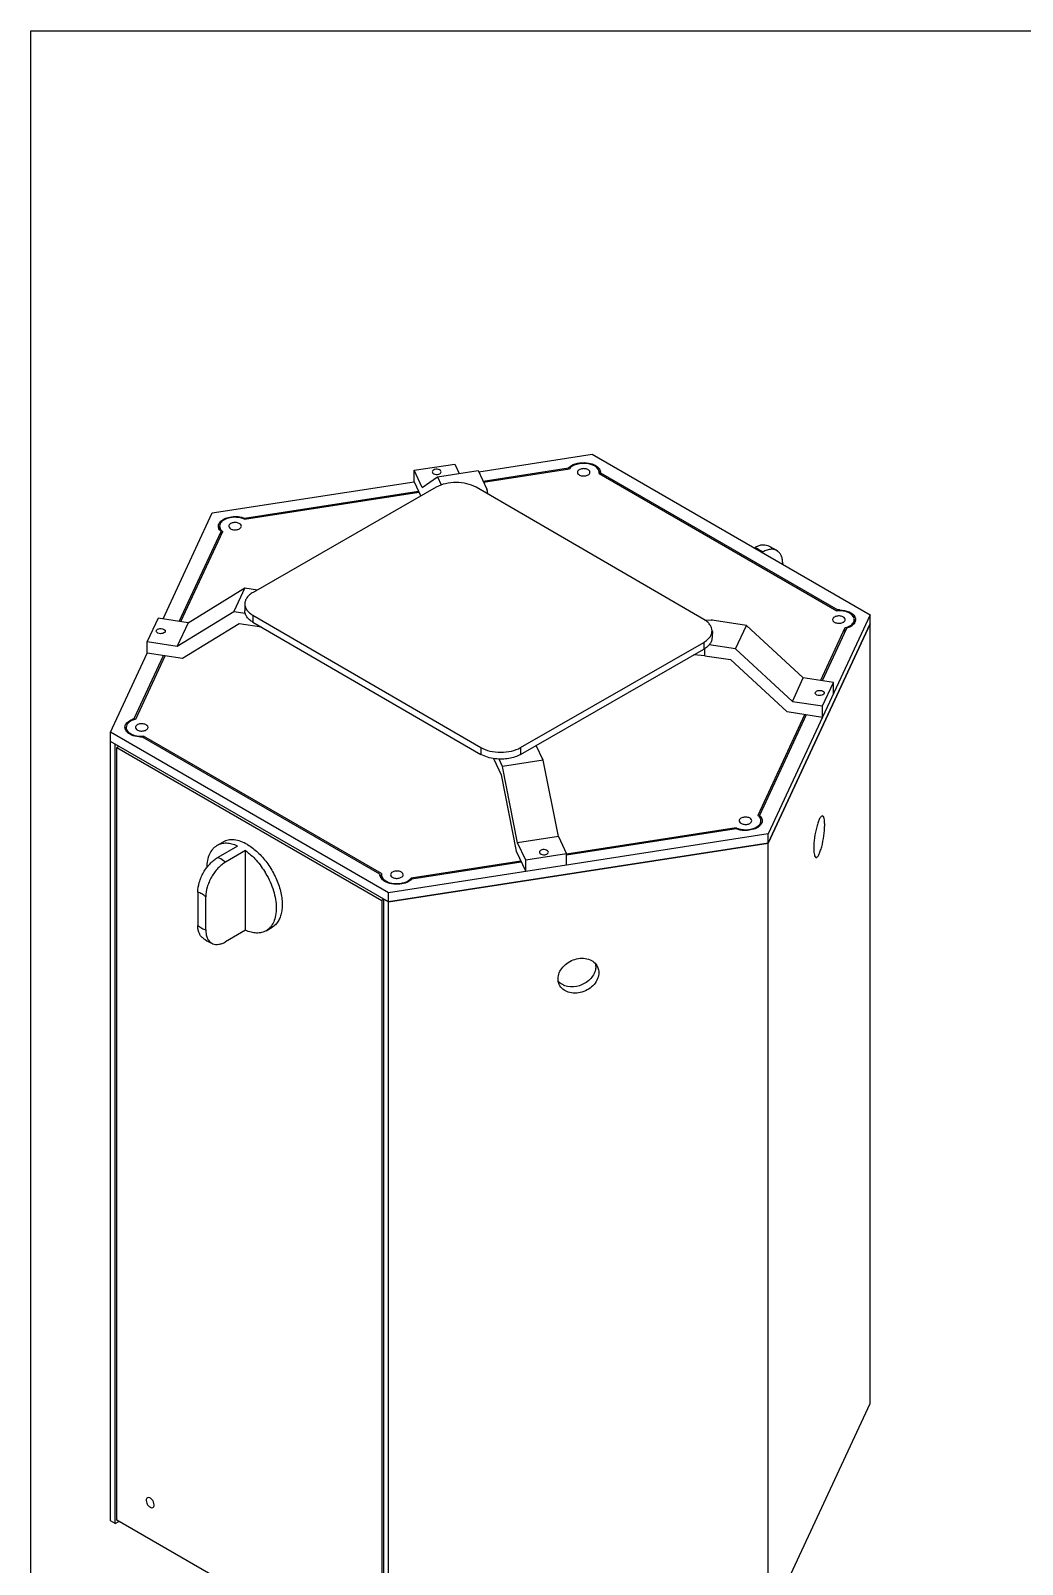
# Model space of a CAD drawing. Header units: millimetres. Extents: x 0 to 1478, y 0 to 841.
# Drawn here: x 0 to 353, y 295 to 841 of the extents above; entities that cross this region are included whole.
import ezdxf

# ---------------------------------------------------------------- set-up
doc = ezdxf.new("R2010")
doc.units = ezdxf.units.MM
doc.header["$LTSCALE"] = 65.395
doc.layers.get('0').update_dxf_attribs({"linetype": 'CONTINUOUS'})
doc.layers.add('AXIS', color=7, linetype='CONTINUOUS')
doc.layers.add('SURFACES', color=7, linetype='CONTINUOUS')

msp = doc.modelspace()

# ---------------------------------------------------------------- linework, layer by layer
at = {"color": 7, "linetype": 'Continuous'}
for p, q in [((0, 0), (0, 841)), ((0, 841), (1189, 841)), ((139.38, 678.27), (136.52, 684.44)), ((151.01, 686.68), (152.57, 683.32)), ((159.29, 684.36), (162.38, 677.71)), ((161.05, 680.57), (191.47, 685.27)), ((191.47, 684.97), (191.47, 685.27)), ((202.83, 683.71), (202.82, 683.54)), ((202.82, 683.05), (202.82, 683.54)), ((202.82, 683.54), (287.39, 634.72)), ((144.4, 678.43), (79.18, 640.97)), ((136.52, 680.36), (138.89, 675.26)), ((144.8, 682.12), (146.14, 679.22)), ((239.65, 631.34), (158.54, 678.41)), ((76.11, 667.43), (138.07, 677.01)), ((162.8, 675.94), (162.59, 677.05)), ((76.11, 667.06), (76.11, 667.43)), ((52.92, 630.64), (67.78, 662.65)), ((67.78, 661.31), (67.78, 662.65)), ((257.56, 656.84), (257.83, 656.99)), ((260.39, 655.2), (260.66, 655.36)), ((267.73, 651.15), (267.73, 650.96)), ((76.23, 636.87), (76.23, 634.42)), ((287.39, 634.43), (287.39, 634.72)), ((79.14, 632.8), (160.25, 585.73)), ((79.14, 630.35), (160.25, 583.28)), ((239.82, 631.23), (242.21, 631.08)), ((262.61, 551.66), (298.85, 629.74)), ((290.39, 628.16), (281.73, 609.51)), ((298.85, 352.13), (298.85, 629.74)), ((174.39, 585.71), (239.61, 623.18)), ((242.56, 627.27), (242.56, 624.82)), ((36.84, 596), (47.27, 618.46)), ((174.39, 583.26), (239.61, 620.73)), ((240.01, 618.43), (236.05, 618.68)), ((36.84, 595.66), (36.84, 596)), ((276.08, 597.33), (259.46, 561.51)), ((31.43, 586.14), (30.73, 585.73)), ((30.73, 310.57), (30.73, 585.73)), ((30.73, 585.73), (125.04, 531.28)), ((124.35, 540.65), (39.84, 589.45)), ((182.43, 581.24), (180, 586.48)), ((164.86, 581.57), (167.45, 575.99)), ((167.95, 579), (166.74, 581.59)), ((182.43, 581.24), (167.95, 579)), ((173.36, 551.82), (167.95, 579)), ((187.85, 554.06), (182.43, 581.24)), ((167.45, 575.99), (172.86, 548.81)), ((259.46, 560.96), (259.46, 561.51)), ((127.38, 530.74), (262.61, 551.66)), ((187.85, 554.06), (173.36, 551.82)), ((176.22, 545.65), (173.36, 551.82)), ((187.85, 554.06), (190.71, 547.89)), ((251.13, 556.74), (190.79, 547.4)), ((262.61, 274.05), (262.61, 551.66)), ((73.64, 550.65), (66.57, 546.57)), ((76.47, 549.02), (69.4, 544.94)), ((76.47, 520.63), (76.47, 549.02)), ((172.86, 548.81), (176.22, 541.56)), ((190.71, 547.89), (176.22, 545.65)), ((190.71, 543.81), (190.71, 547.89)), ((174.67, 544.91), (135.68, 538.88)), ((176.22, 541.56), (176.22, 545.65)), ((190.71, 543.81), (176.22, 541.56)), ((124.34, 540.47), (124.35, 540.65)), ((124.35, 540.47), (124.35, 540.65)), ((59.5, 534.19), (59.5, 522.39)), ((62.33, 520.76), (62.33, 532.56)), ((125.75, 531.68), (125.04, 531.28)), ((125.04, 531.28), (125.04, 256.12)), ((125.75, 254.07), (125.75, 531.68)), ((125.75, 531.68), (127.38, 530.74)), ((127.38, 253.13), (127.38, 530.74)), ((76.47, 520.63), (69.4, 516.55)), ((262.61, 274.05), (298.85, 352.13)), ((125.04, 256.12), (30.73, 310.57))]:
    msp.add_line(p, q, dxfattribs=at)
at = {"color": 9, "linetype": 'Continuous'}
for p, q in [((79.14, 632.8), (79.14, 630.35)), ((239.61, 623.18), (239.61, 620.73)), ((160.25, 585.73), (160.25, 583.28)), ((174.39, 585.71), (174.39, 583.26)), ((164.86, 581.57), (164.86, 581.77))]:
    msp.add_line(p, q, dxfattribs=at)
at = {"color": 7, "linetype": 'Continuous'}
for centre, radius, start, end in [((200.81, 683.71), 2.01, 1.3261, 5.3868), ((200.83, 683.71), 2, 359.9349, 1.321), ((287.68, 624.37), 10.35, 88.196, 91.602), ((291.65, 631.26), 2.03, 350.5851, 359.9268), ((291.68, 631.26), 2.01, 359.9553, 1.8893), ((39.05, 588.41), 7.91, 106.2371, 110.2979), ((35.58, 592.91), 2.03, 170.5851, 179.9268), ((35.55, 592.91), 2.01, 179.9553, 181.8514), ((167.51, 582.8), 2.93, 200.4645, 204.9179), ((57.56, 525.54), 30.3, 30.5771, 30.7819), ((126.34, 540.46), 2, 179.9258, 181.427), ((126.36, 540.46), 2.01, 181.4303, 184.8881), ((128.57, 542.33), 4.98, 232.8702, 238.3501)]:
    msp.add_arc(centre, radius, start, end, dxfattribs=at)
for points, knots in [([(143.41, 684.54), (143.34, 684.5), (143.12, 684.35), (142.94, 684.08), (142.94, 683.89)], [0, 0, 0, 0, 0.29449, 1, 1, 1, 1]), ([(142.94, 683.89), (142.94, 683.7), (143.23, 683.26), (143.96, 682.98), (144.83, 682.93), (145.42, 683.09), (145.67, 683.24)], [0, 0, 0, 0, 0.183509, 0.435119, 0.728337, 1, 1, 1, 1]), ([(146.14, 683.89), (146.14, 684.08), (145.85, 684.52), (145.12, 684.79), (144.25, 684.85), (143.66, 684.69), (143.41, 684.54)], [0, 0, 0, 0, 0.183509, 0.435119, 0.728337, 1, 1, 1, 1]), ([(145.67, 683.24), (145.74, 683.28), (145.97, 683.43), (146.14, 683.69), (146.14, 683.89)], [0, 0, 0, 0, 0.29449, 1, 1, 1, 1]), ([(191.78, 685.58), (191.83, 685.63), (192.06, 685.83), (192.32, 686), (192.52, 686.12)], [0, 0, 0, 0, 0.239769, 1, 1, 1, 1]), ([(192.52, 686.12), (193.38, 686.63), (195.44, 687.25), (197.57, 687.21), (198.65, 687.01)], [0, 0, 0, 0, 0.477302, 1, 1, 1, 1]), ([(195.28, 684.65), (195.09, 684.54), (194.77, 684.3), (194.62, 683.91), (194.62, 683.73)], [0, 0, 0, 0, 0.550751, 1, 1, 1, 1]), ([(194.62, 683.73), (194.62, 683.46), (194.9, 683.03), (195.45, 682.7), (196.23, 682.44), (197.28, 682.39), (198.11, 682.61), (198.46, 682.81)], [0, 0, 0, 0, 0.183291, 0.301475, 0.436206, 0.728901, 1, 1, 1, 1]), ([(199.12, 683.73), (199.12, 684), (198.84, 684.44), (198.28, 684.76), (197.51, 685.02), (196.46, 685.08), (195.63, 684.85), (195.28, 684.65)], [0, 0, 0, 0, 0.183291, 0.301475, 0.436206, 0.728901, 1, 1, 1, 1]), ([(198.46, 682.81), (198.65, 682.92), (198.97, 683.16), (199.12, 683.56), (199.12, 683.73)], [0, 0, 0, 0, 0.550751, 1, 1, 1, 1]), ([(198.65, 687.01), (199.45, 686.86), (200.88, 686.42), (202.1, 685.47), (202.45, 684.91)], [0, 0, 0, 0, 0.554293, 1, 1, 1, 1]), ([(202.45, 684.91), (202.51, 684.83), (202.68, 684.52), (202.79, 684.16), (202.82, 683.9)], [0, 0, 0, 0, 0.262065, 1, 1, 1, 1]), ([(158.54, 678.41), (157.54, 678.99), (155.21, 679.84), (151.47, 680.25), (147.74, 679.85), (145.4, 679.01), (144.4, 678.43)], [0, 0, 0, 0, 0.236985, 0.499679, 0.762548, 1, 1, 1, 1]), ([(67.16, 665.67), (67.45, 666.16), (68.45, 667.03), (70.38, 667.79), (72.66, 668.08), (74.25, 667.93), (75.03, 667.75)], [0, 0, 0, 0, 0.200037, 0.446063, 0.721999, 1, 1, 1, 1]), ([(75.03, 667.75), (75.12, 667.73), (75.49, 667.64), (75.84, 667.53), (76.11, 667.43)], [0, 0, 0, 0, 0.256315, 1, 1, 1, 1]), ([(67.04, 663.6), (67, 663.68), (66.88, 663.97), (66.82, 664.29), (66.82, 664.53)], [0, 0, 0, 0, 0.25835, 1, 1, 1, 1]), ([(67.78, 662.65), (67.7, 662.72), (67.41, 663), (67.17, 663.34), (67.04, 663.6)], [0, 0, 0, 0, 0.266128, 1, 1, 1, 1]), ([(71.18, 665.45), (70.99, 665.34), (70.67, 665.1), (70.52, 664.71), (70.52, 664.53)], [0, 0, 0, 0, 0.550751, 1, 1, 1, 1]), ([(70.52, 664.53), (70.52, 664.26), (70.8, 663.83), (71.35, 663.5), (72.13, 663.24), (73.18, 663.19), (74.01, 663.41), (74.36, 663.61)], [0, 0, 0, 0, 0.183291, 0.301475, 0.436206, 0.728901, 1, 1, 1, 1]), ([(75.02, 664.53), (75.02, 664.8), (74.74, 665.24), (74.18, 665.56), (73.41, 665.83), (72.36, 665.88), (71.53, 665.65), (71.18, 665.45)], [0, 0, 0, 0, 0.183291, 0.301475, 0.436206, 0.728901, 1, 1, 1, 1]), ([(74.36, 663.61), (74.55, 663.72), (74.86, 663.97), (75.02, 664.36), (75.02, 664.53)], [0, 0, 0, 0, 0.550751, 1, 1, 1, 1]), ([(257.83, 656.99), (258.23, 657.22), (259.03, 657.61), (260.25, 657.94), (261.4, 657.98), (262.12, 657.81), (262.44, 657.67)], [0, 0, 0, 0, 0.287206, 0.546835, 0.78191, 1, 1, 1, 1]), ([(265.96, 655.64), (265.8, 655.76), (265.44, 655.98), (264.65, 656.28), (263.52, 656.38), (262.07, 656.07), (261.13, 655.63), (260.66, 655.36)], [0, 0, 0, 0, 0.109148, 0.219205, 0.450333, 0.708485, 1, 1, 1, 1]), ([(262.44, 657.67), (262.75, 657.54), (263.98, 656.97), (265.14, 656.25), (265.96, 655.64)], [0, 0, 0, 0, 0.249062, 1, 1, 1, 1]), ([(267.73, 651.15), (267.73, 651.63), (267.67, 652.54), (267.34, 653.81), (266.79, 654.87), (266.25, 655.42), (265.96, 655.64)], [0, 0, 0, 0, 0.287276, 0.547231, 0.782286, 1, 1, 1, 1]), ([(79.18, 640.97), (78.74, 640.71), (77.94, 640.16), (76.98, 639.16), (76.37, 638.05), (76.23, 637.25), (76.23, 636.87)], [0, 0, 0, 0, 0.289946, 0.549249, 0.782369, 1, 1, 1, 1]), ([(76.23, 636.87), (76.23, 636.49), (76.37, 635.7), (76.97, 634.6), (77.91, 633.6), (78.71, 633.05), (79.14, 632.8)], [0, 0, 0, 0, 0.217912, 0.45115, 0.710347, 1, 1, 1, 1]), ([(79.14, 630.35), (78.71, 630.6), (77.91, 631.15), (76.97, 632.15), (76.37, 633.25), (76.23, 634.04), (76.23, 634.42)], [0, 0, 0, 0, 0.289653, 0.54885, 0.782088, 1, 1, 1, 1]), ([(288.01, 634.71), (289.15, 634.68), (291.16, 634.32), (292.97, 633.08), (293.4, 632.31)], [0, 0, 0, 0, 0.563324, 1, 1, 1, 1]), ([(242.56, 627.27), (242.56, 627.65), (242.42, 628.44), (241.82, 629.54), (240.88, 630.54), (240.09, 631.09), (239.65, 631.34)], [0, 0, 0, 0, 0.217912, 0.45115, 0.710347, 1, 1, 1, 1]), ([(286.13, 632.2), (285.94, 632.09), (285.62, 631.85), (285.47, 631.46), (285.47, 631.28)], [0, 0, 0, 0, 0.550751, 1, 1, 1, 1]), ([(285.47, 631.28), (285.47, 631.01), (285.75, 630.58), (286.3, 630.25), (287.08, 629.99), (288.13, 629.94), (288.96, 630.16), (289.31, 630.36)], [0, 0, 0, 0, 0.183291, 0.301475, 0.436206, 0.728901, 1, 1, 1, 1]), ([(289.97, 631.28), (289.97, 631.55), (289.69, 631.99), (289.13, 632.31), (288.36, 632.57), (287.31, 632.62), (286.47, 632.4), (286.13, 632.2)], [0, 0, 0, 0, 0.183291, 0.301475, 0.436206, 0.728901, 1, 1, 1, 1]), ([(289.31, 630.36), (289.49, 630.47), (289.81, 630.71), (289.97, 631.11), (289.97, 631.28)], [0, 0, 0, 0, 0.550751, 1, 1, 1, 1]), ([(292.39, 629.11), (292.25, 629.01), (291.63, 628.6), (290.93, 628.32), (290.39, 628.16)], [0, 0, 0, 0, 0.231925, 1, 1, 1, 1]), ([(293.42, 630.24), (293.37, 630.14), (293.09, 629.7), (292.71, 629.34), (292.39, 629.11)], [0, 0, 0, 0, 0.231593, 1, 1, 1, 1]), ([(293.4, 632.31), (293.44, 632.23), (293.59, 631.92), (293.67, 631.58), (293.68, 631.32)], [0, 0, 0, 0, 0.260148, 1, 1, 1, 1]), ([(239.61, 623.18), (240.05, 623.43), (240.86, 623.98), (241.81, 624.98), (242.42, 626.09), (242.56, 626.89), (242.56, 627.27)], [0, 0, 0, 0, 0.289946, 0.549249, 0.782369, 1, 1, 1, 1]), ([(242.56, 624.82), (242.56, 624.44), (242.42, 623.64), (241.81, 622.53), (240.86, 621.53), (240.05, 620.98), (239.61, 620.73)], [0, 0, 0, 0, 0.217631, 0.450751, 0.710054, 1, 1, 1, 1]), ([(242.9, 626.78), (242.9, 626.83), (242.86, 627.05), (242.7, 627.23), (242.56, 627.33)], [0, 0, 0, 0, 0.226342, 1, 1, 1, 1]), ([(33.81, 593.92), (33.92, 594.12), (34.55, 594.99), (35.53, 595.54), (36.31, 595.82)], [0, 0, 0, 0, 0.21648, 1, 1, 1, 1]), ([(33.83, 591.86), (33.79, 591.93), (33.64, 592.24), (33.56, 592.59), (33.55, 592.84)], [0, 0, 0, 0, 0.260156, 1, 1, 1, 1]), ([(34.85, 590.75), (34.74, 590.83), (34.35, 591.14), (34.01, 591.53), (33.83, 591.86)], [0, 0, 0, 0, 0.270562, 1, 1, 1, 1]), ([(39.84, 589.45), (38.91, 589.42), (37.16, 589.6), (35.51, 590.27), (34.85, 590.75)], [0, 0, 0, 0, 0.533307, 1, 1, 1, 1]), ([(37.92, 593.8), (37.74, 593.69), (37.42, 593.45), (37.27, 593.06), (37.27, 592.88)], [0, 0, 0, 0, 0.550751, 1, 1, 1, 1]), ([(37.27, 592.88), (37.27, 592.61), (37.55, 592.18), (38.1, 591.85), (38.87, 591.59), (39.93, 591.54), (40.76, 591.76), (41.11, 591.97)], [0, 0, 0, 0, 0.183291, 0.301475, 0.436206, 0.728901, 1, 1, 1, 1]), ([(41.77, 592.88), (41.76, 593.16), (41.48, 593.59), (40.93, 593.91), (40.16, 594.18), (39.1, 594.23), (38.27, 594), (37.92, 593.8)], [0, 0, 0, 0, 0.183291, 0.301475, 0.436206, 0.728901, 1, 1, 1, 1]), ([(41.11, 591.97), (41.29, 592.07), (41.61, 592.32), (41.77, 592.71), (41.77, 592.88)], [0, 0, 0, 0, 0.550751, 1, 1, 1, 1]), ([(160.25, 585.73), (161.25, 585.15), (163.59, 584.3), (167.32, 583.89), (171.05, 584.29), (173.39, 585.13), (174.39, 585.71)], [0, 0, 0, 0, 0.236985, 0.499679, 0.762548, 1, 1, 1, 1]), ([(165.37, 581.7), (164.43, 581.8), (162.66, 582.16), (160.99, 582.86), (160.25, 583.28)], [0, 0, 0, 0, 0.523987, 1, 1, 1, 1]), ([(174.39, 583.26), (173.78, 582.91), (172.42, 582.32), (169.41, 581.57), (166.97, 581.51), (165.37, 581.7)], [0, 0, 0, 0, 0.228198, 0.477121, 1, 1, 1, 1]), ([(252.87, 560.55), (252.69, 560.44), (252.37, 560.2), (252.21, 559.81), (252.21, 559.63)], [0, 0, 0, 0, 0.550751, 1, 1, 1, 1]), ([(252.21, 559.63), (252.21, 559.36), (252.5, 558.93), (253.05, 558.6), (253.82, 558.34), (254.88, 558.29), (255.71, 558.51), (256.06, 558.71)], [0, 0, 0, 0, 0.183291, 0.301475, 0.436206, 0.728901, 1, 1, 1, 1]), ([(256.71, 559.63), (256.71, 559.9), (256.43, 560.34), (255.88, 560.66), (255.11, 560.92), (254.05, 560.98), (253.22, 560.75), (252.87, 560.55)], [0, 0, 0, 0, 0.183291, 0.301475, 0.436206, 0.728901, 1, 1, 1, 1]), ([(259.23, 557.57), (258.7, 557.16), (257.37, 556.52), (255.94, 556.26), (255.17, 556.2)], [0, 0, 0, 0, 0.464888, 1, 1, 1, 1]), ([(256.06, 558.71), (256.24, 558.82), (256.56, 559.06), (256.71, 559.46), (256.71, 559.63)], [0, 0, 0, 0, 0.550751, 1, 1, 1, 1]), ([(260.08, 558.5), (260.03, 558.41), (259.79, 558.07), (259.48, 557.77), (259.23, 557.57)], [0, 0, 0, 0, 0.2347, 1, 1, 1, 1]), ([(259.46, 561.51), (259.54, 561.44), (259.82, 561.16), (260.07, 560.83), (260.19, 560.56)], [0, 0, 0, 0, 0.266128, 1, 1, 1, 1]), ([(260.19, 560.56), (260.23, 560.49), (260.35, 560.19), (260.41, 559.87), (260.41, 559.64)], [0, 0, 0, 0, 0.25835, 1, 1, 1, 1]), ([(73.64, 550.65), (72.99, 550.94), (71.69, 551.4), (69.73, 551.69), (67.9, 551.51), (66.8, 551.08), (66.31, 550.8)], [0, 0, 0, 0, 0.282826, 0.539743, 0.77579, 1, 1, 1, 1]), ([(255.17, 556.2), (254.81, 556.17), (253.45, 556.14), (252.07, 556.38), (251.13, 556.74)], [0, 0, 0, 0, 0.258083, 1, 1, 1, 1]), ([(59.5, 534.19), (59.5, 535.36), (59.81, 537.17), (60.64, 539.49), (61.51, 541.24), (62.57, 542.89), (63.79, 544.36), (65.12, 545.61), (66.08, 546.29), (66.57, 546.57)], [0, 0, 0, 0, 0.236357, 0.365837, 0.498892, 0.632136, 0.762118, 0.885621, 1, 1, 1, 1]), ([(66.31, 550.8), (66.02, 550.63), (65.48, 550.26), (64.51, 549.3), (63.53, 547.75), (62.84, 545.49), (62.69, 543.84), (62.68, 542.97)], [0, 0, 0, 0, 0.108546, 0.219072, 0.452385, 0.711168, 1, 1, 1, 1]), ([(76.47, 549.02), (77.15, 548.53), (78.5, 547.44), (81.02, 544.89), (82.65, 542.65), (83.6, 541.05)], [0, 0, 0, 0, 0.234295, 0.481712, 1, 1, 1, 1]), ([(181.56, 549.09), (181.49, 549.05), (181.27, 548.9), (181.09, 548.63), (181.09, 548.44)], [0, 0, 0, 0, 0.29449, 1, 1, 1, 1]), ([(181.09, 548.44), (181.09, 548.25), (181.38, 547.81), (182.11, 547.53), (182.98, 547.48), (183.58, 547.64), (183.82, 547.79)], [0, 0, 0, 0, 0.183509, 0.435119, 0.728337, 1, 1, 1, 1]), ([(184.29, 548.44), (184.29, 548.63), (184.01, 549.07), (183.27, 549.35), (182.4, 549.4), (181.81, 549.24), (181.56, 549.09)], [0, 0, 0, 0, 0.183509, 0.435119, 0.728337, 1, 1, 1, 1]), ([(183.82, 547.79), (183.89, 547.83), (184.12, 547.98), (184.29, 548.25), (184.29, 548.44)], [0, 0, 0, 0, 0.29449, 1, 1, 1, 1]), ([(69.4, 544.94), (68.91, 544.65), (67.95, 543.98), (66.62, 542.73), (65.4, 541.25), (64.34, 539.61), (63.47, 537.86), (62.63, 535.54), (62.33, 533.73), (62.33, 532.56)], [0, 0, 0, 0, 0.114379, 0.237882, 0.367864, 0.501108, 0.634163, 0.763643, 1, 1, 1, 1]), ([(83.65, 540.96), (84.24, 539.96), (85.29, 537.93), (86.47, 534.79), (87.22, 531.68), (87.51, 528.72), (87.31, 526.01), (86.64, 523.65), (85.65, 522.03), (84.65, 521.04), (84.1, 520.65), (83.81, 520.48)], [0, 0, 0, 0, 0.15487, 0.306072, 0.449884, 0.583233, 0.704126, 0.812166, 0.909189, 0.955027, 1, 1, 1, 1]), ([(128.77, 541.35), (128.59, 541.24), (128.27, 541), (128.11, 540.61), (128.11, 540.43)], [0, 0, 0, 0, 0.550751, 1, 1, 1, 1]), ([(132.61, 540.43), (132.61, 540.7), (132.33, 541.14), (131.78, 541.46), (131, 541.73), (129.95, 541.78), (129.12, 541.55), (128.77, 541.35)], [0, 0, 0, 0, 0.183291, 0.301475, 0.436206, 0.728901, 1, 1, 1, 1]), ([(125.57, 538.37), (125.48, 538.43), (125.15, 538.7), (124.87, 539.02), (124.7, 539.28)], [0, 0, 0, 0, 0.267066, 1, 1, 1, 1]), ([(131.47, 537.06), (130.48, 536.95), (128.57, 537.01), (126.72, 537.63), (125.96, 538.1)], [0, 0, 0, 0, 0.526368, 1, 1, 1, 1]), ([(128.11, 540.43), (128.11, 540.16), (128.39, 539.73), (128.95, 539.4), (129.72, 539.14), (130.77, 539.09), (131.61, 539.31), (131.95, 539.51)], [0, 0, 0, 0, 0.183291, 0.301475, 0.436206, 0.728901, 1, 1, 1, 1]), ([(135.68, 538.88), (135.21, 538.35), (133.84, 537.51), (132.31, 537.15), (131.47, 537.06)], [0, 0, 0, 0, 0.453014, 1, 1, 1, 1]), ([(131.95, 539.51), (132.14, 539.62), (132.46, 539.87), (132.61, 540.26), (132.61, 540.43)], [0, 0, 0, 0, 0.550751, 1, 1, 1, 1]), ([(61.27, 517.9), (60.98, 518.12), (60.45, 518.67), (59.89, 519.73), (59.56, 521), (59.5, 521.91), (59.5, 522.39)], [0, 0, 0, 0, 0.217714, 0.452769, 0.712724, 1, 1, 1, 1]), ([(62.33, 520.76), (62.33, 520.19), (62.42, 519.13), (62.87, 517.68), (63.55, 516.71), (64.22, 516.16), (64.6, 515.95), (64.79, 515.87)], [0, 0, 0, 0, 0.291552, 0.550083, 0.781133, 0.89101, 1, 1, 1, 1]), ([(83.81, 520.48), (83.31, 520.2), (82.21, 519.77), (80.38, 519.59), (78.42, 519.88), (77.12, 520.34), (76.47, 520.63)], [0, 0, 0, 0, 0.22421, 0.460257, 0.717174, 1, 1, 1, 1]), ([(61.27, 517.9), (61.55, 517.7), (62.66, 516.92), (63.86, 516.27), (64.79, 515.87)], [0, 0, 0, 0, 0.251627, 1, 1, 1, 1]), ([(64.79, 515.87), (65.12, 515.74), (65.83, 515.56), (66.99, 515.6), (68.21, 515.93), (69, 516.32), (69.4, 516.55)], [0, 0, 0, 0, 0.21809, 0.453165, 0.712793, 1, 1, 1, 1])]:
    msp.add_open_spline(points, degree=3, knots=knots, dxfattribs=at)
for points in [[(191.47, 685.27), (191.57, 685.38), (191.67, 685.48), (191.78, 685.58)], [(162.59, 677.05), (162.54, 677.28), (162.47, 677.5), (162.38, 677.71)], [(66.82, 664.53), (66.82, 664.68), (66.84, 664.84), (66.87, 664.99)], [(66.87, 664.99), (66.93, 665.23), (67.03, 665.46), (67.16, 665.67)], [(293.66, 630.93), (293.62, 630.69), (293.53, 630.46), (293.42, 630.24)], [(242.56, 626.23), (242.65, 626.3), (242.74, 626.38), (242.8, 626.47)], [(242.8, 626.47), (242.86, 626.56), (242.9, 626.67), (242.9, 626.78)], [(33.58, 593.24), (33.62, 593.48), (33.7, 593.71), (33.81, 593.92)], [(260.36, 559.18), (260.3, 558.94), (260.2, 558.71), (260.08, 558.5)], [(260.41, 559.64), (260.41, 559.48), (260.39, 559.33), (260.36, 559.18)], [(124.53, 539.62), (124.43, 539.83), (124.37, 540.06), (124.35, 540.29)], [(124.7, 539.28), (124.64, 539.39), (124.58, 539.5), (124.53, 539.62)]]:
    msp.add_open_spline(points, degree=3, dxfattribs=at)
at = {"color": 9, "linetype": 'Continuous'}
for points, knots in [([(257.83, 656.99), (258.07, 656.89), (259.06, 656.42), (259.99, 655.84), (260.66, 655.36)], [0, 0, 0, 0, 0.239326, 1, 1, 1, 1]), ([(69.4, 544.94), (69.17, 545.1), (68.27, 545.71), (67.31, 546.24), (66.57, 546.57)], [0, 0, 0, 0, 0.260752, 1, 1, 1, 1]), ([(62.33, 532.56), (61.89, 532.95), (61.01, 533.62), (59.99, 534.07), (59.5, 534.19)], [0, 0, 0, 0, 0.533453, 1, 1, 1, 1]), ([(59.5, 522.39), (59.93, 522), (60.82, 521.34), (61.83, 520.88), (62.33, 520.76)], [0, 0, 0, 0, 0.533453, 1, 1, 1, 1])]:
    msp.add_open_spline(points, degree=3, knots=knots, dxfattribs=at)
at = {"layer": 'AXIS', "color": 7, "linetype": 'Continuous'}
for p, q in [((161.2, 680.23), (191.8, 684.97)), ((202.33, 683.34), (287.04, 634.43)), ((76.09, 667.06), (138.23, 676.68)), ((53.5, 630.55), (68.38, 662.62)), ((67.27, 663.22), (67.27, 664.53)), ((289.86, 628.35), (281.15, 609.6)), ((289.86, 627.02), (289.86, 628.16)), ((293.22, 629.92), (293.22, 631.28)), ((37.38, 595.81), (47.85, 618.37)), ((275.5, 597.42), (258.85, 561.55)), ((34.02, 591.58), (34.02, 592.88)), ((40.2, 589.24), (40.2, 589.73)), ((124.91, 540.83), (40.2, 589.73)), ((251.15, 557.1), (190.73, 547.75)), ((251.15, 556.74), (251.15, 557.1)), ((259.96, 558.34), (259.96, 559.63)), ((66.31, 550.8), (68.43, 552.02)), ((174.52, 545.24), (135.43, 539.2)), ((124.86, 539.06), (124.86, 540.43)), ((135.43, 538.63), (135.43, 539.2)), ((83.81, 520.48), (85.93, 521.71))]:
    msp.add_line(p, q, dxfattribs=at)
for centre, radius, start, end in [((200.51, 683.73), 1.86, 347.7933, 358.4183), ((200.5, 683.73), 1.87, 359.861, 8.8287), ((200.52, 683.73), 1.84, 358.4499, 359.8362), ((288.58, 634.37), 6.13, 292.0404, 296.6794), ((291.37, 631.28), 1.85, 359.9666, 10.1143), ((39.5, 599.04), 9.33, 263.5462, 267.0533), ((39.52, 599.28), 9.57, 267.0399, 271.8816), ((39.52, 599.08), 9.37, 271.8787, 274.1161), ((253.81, 563.22), 6.68, 246.4585, 250.9972), ((258.11, 559.63), 1.86, 0.0206, 11.5115), ((254.11, 564.07), 7.57, 250.9773, 255.0436), ((254.46, 565.88), 9.43, 262.5673, 276.7173), ((126.73, 540.43), 1.86, 167.7933, 178.4183), ((126.71, 540.43), 1.84, 178.4499, 179.8362), ((126.73, 540.43), 1.87, 179.861, 188.8287), ((130.36, 546.67), 9.41, 263.0589, 277.1919), ((133.22, 540.81), 2.74, 322.1473, 323.8215), ((196.29, 507.82), 4.92, 6.6769, 9.9498), ((196.17, 507.81), 5.04, 359.9862, 6.6614)]:
    msp.add_arc(centre, radius, start, end, dxfattribs=at)
for points, knots in [([(199.12, 686.63), (197.74, 686.98), (195.57, 687.01), (193.09, 686.15), (192.12, 685.4), (191.8, 684.97)], [0, 0, 0, 0, 0.545302, 0.794613, 1, 1, 1, 1]), ([(201.92, 684.99), (201.78, 685.18), (201.01, 685.97), (199.95, 686.41), (199.12, 686.63)], [0, 0, 0, 0, 0.216559, 1, 1, 1, 1]), ([(202.35, 684.02), (202.33, 684.1), (202.26, 684.45), (202.08, 684.77), (201.92, 684.99)], [0, 0, 0, 0, 0.239775, 1, 1, 1, 1]), ([(76.09, 667.06), (75.21, 667.45), (73.25, 667.84), (70.82, 667.61), (69.09, 666.95), (68.1, 666.29), (67.43, 665.47), (67.27, 664.83), (67.27, 664.53)], [0, 0, 0, 0, 0.279536, 0.568827, 0.699899, 0.814862, 0.913098, 1, 1, 1, 1]), ([(67.56, 663.51), (67.66, 663.34), (67.82, 663.13), (68, 662.95), (68.05, 662.9)], [0, 0, 0, 0, 0.738695, 1, 1, 1, 1]), ([(293.19, 631.61), (293.01, 632.58), (291.45, 633.82), (289.18, 634.41), (287.76, 634.48), (287.04, 634.43)], [0, 0, 0, 0, 0.415273, 0.696984, 1, 1, 1, 1]), ([(291.34, 628.89), (291.51, 628.98), (292.13, 629.33), (292.68, 629.83), (292.94, 630.28)], [0, 0, 0, 0, 0.279653, 1, 1, 1, 1]), ([(292.94, 630.28), (292.98, 630.36), (293.14, 630.67), (293.22, 631.02), (293.22, 631.28)], [0, 0, 0, 0, 0.261383, 1, 1, 1, 1]), ([(37.38, 595.81), (36.91, 595.69), (36.04, 595.4), (34.94, 594.73), (34.2, 593.88), (34.02, 593.2), (34.02, 592.88)], [0, 0, 0, 0, 0.305581, 0.57373, 0.801065, 1, 1, 1, 1]), ([(34.02, 592.88), (34.01, 592.63), (34.09, 592.28), (34.24, 591.98), (34.29, 591.9)], [0, 0, 0, 0, 0.739045, 1, 1, 1, 1]), ([(34.29, 591.9), (34.63, 591.29), (35.99, 590.26), (37.56, 589.87), (38.45, 589.77)], [0, 0, 0, 0, 0.439442, 1, 1, 1, 1]), ([(255.57, 556.52), (256.46, 556.63), (258.02, 557.02), (259.37, 558.06), (259.71, 558.67)], [0, 0, 0, 0, 0.561062, 1, 1, 1, 1]), ([(259.71, 558.67), (259.75, 558.75), (259.89, 559.05), (259.96, 559.38), (259.96, 559.63)], [0, 0, 0, 0, 0.260436, 1, 1, 1, 1]), ([(281.87, 561.37), (281.7, 561.39), (281.4, 561.19), (281.12, 560.82), (280.74, 560.16), (280.29, 559.05), (279.61, 556.8), (279.02, 553.66), (278.79, 551.05), (278.79, 549.77)], [0, 0, 0, 0, 0.041803, 0.074587, 0.116411, 0.225908, 0.364469, 0.689192, 1, 1, 1, 1]), ([(279.58, 546.54), (279.75, 546.52), (280.05, 546.72), (280.33, 547.09), (280.72, 547.75), (281.16, 548.86), (281.85, 551.12), (282.44, 554.25), (282.67, 556.86), (282.67, 558.14)], [0, 0, 0, 0, 0.041803, 0.074587, 0.116411, 0.225908, 0.364469, 0.689192, 1, 1, 1, 1]), ([(282.67, 558.14), (282.67, 558.58), (282.65, 559.35), (282.5, 560.36), (282.31, 561.04), (282.01, 561.35), (281.87, 561.37)], [0, 0, 0, 0, 0.379652, 0.675428, 0.877739, 1, 1, 1, 1]), ([(77.18, 551.15), (76.41, 551.6), (74.88, 552.32), (72.53, 552.89), (70.66, 552.84), (69.32, 552.47), (68.71, 552.19), (68.43, 552.02)], [0, 0, 0, 0, 0.289579, 0.548632, 0.781635, 0.891837, 1, 1, 1, 1]), ([(77.18, 551.15), (78.47, 550.41), (80.99, 548.47), (84.21, 544.81), (86.85, 540.5), (88.43, 536.6), (89.21, 533.45), (89.53, 531.21), (89.58, 529.08), (89.37, 527.11), (88.9, 525.35), (88.16, 523.83), (87.18, 522.58), (86.36, 521.96), (85.93, 521.71)], [0, 0, 0, 0, 0.128623, 0.270152, 0.417243, 0.561526, 0.630177, 0.695316, 0.756312, 0.812794, 0.864736, 0.912549, 0.957159, 1, 1, 1, 1]), ([(278.79, 549.77), (278.79, 549.34), (278.81, 548.56), (278.96, 547.55), (279.15, 546.87), (279.44, 546.57), (279.58, 546.54)], [0, 0, 0, 0, 0.379652, 0.675428, 0.877739, 1, 1, 1, 1]), ([(125.11, 539.49), (125.44, 538.88), (126.78, 537.83), (128.34, 537.43), (129.23, 537.33)], [0, 0, 0, 0, 0.438387, 1, 1, 1, 1]), ([(131.54, 537.33), (131.82, 537.37), (132.85, 537.55), (133.87, 537.92), (134.51, 538.34)], [0, 0, 0, 0, 0.270092, 1, 1, 1, 1]), ([(134.51, 538.34), (134.59, 538.4), (134.91, 538.63), (135.21, 538.91), (135.38, 539.13)], [0, 0, 0, 0, 0.266605, 1, 1, 1, 1]), ([(187.75, 503.34), (187.75, 504.07), (188.09, 505.61), (189.39, 507.65), (191.32, 509.31), (193.68, 510.4), (196.19, 510.81), (198.59, 510.48), (200.6, 509.41), (201.51, 508.24), (201.8, 507.62)], [0, 0, 0, 0, 0.116301, 0.242477, 0.376757, 0.514084, 0.648332, 0.774471, 0.890715, 1, 1, 1, 1]), ([(188.19, 501.3), (187.97, 501.77), (187.79, 502.46), (187.75, 503.16), (187.75, 503.34)], [0, 0, 0, 0, 0.745891, 1, 1, 1, 1]), ([(201.07, 506.62), (200.78, 505.32), (199.22, 502.79), (195.49, 500.59), (191.82, 500.27), (189.27, 501.18), (188.26, 501.98), (187.87, 502.44)], [0, 0, 0, 0, 0.244665, 0.511997, 0.770144, 0.888883, 1, 1, 1, 1]), ([(202.24, 505.58), (202.24, 504.85), (201.91, 503.3), (200.61, 501.26), (198.67, 499.61), (196.32, 498.52), (193.8, 498.11), (191.4, 498.44), (189.39, 499.51), (188.49, 500.67), (188.19, 501.3)], [0, 0, 0, 0, 0.116301, 0.242477, 0.376757, 0.514084, 0.648332, 0.774471, 0.890715, 1, 1, 1, 1]), ([(201.8, 507.62), (202.02, 507.15), (202.2, 506.46), (202.24, 505.76), (202.24, 505.58)], [0, 0, 0, 0, 0.745891, 1, 1, 1, 1]), ([(41.53, 318.55), (41.39, 318.47), (41.16, 318.18), (41.11, 317.83), (41.11, 317.63)], [0, 0, 0, 0, 0.44925, 1, 1, 1, 1]), ([(41.11, 317.63), (41.11, 317.28), (41.31, 316.54), (41.82, 315.75), (42.36, 315.27), (42.86, 314.99), (43.32, 314.97), (43.53, 315.09)], [0, 0, 0, 0, 0.271099, 0.563793, 0.698524, 0.816708, 1, 1, 1, 1]), ([(43.94, 316), (43.94, 316.36), (43.75, 317.1), (43.24, 317.89), (42.69, 318.37), (42.2, 318.65), (41.74, 318.67), (41.53, 318.55)], [0, 0, 0, 0, 0.271099, 0.563793, 0.698524, 0.816708, 1, 1, 1, 1]), ([(43.53, 315.09), (43.66, 315.16), (43.9, 315.46), (43.94, 315.81), (43.94, 316)], [0, 0, 0, 0, 0.44925, 1, 1, 1, 1])]:
    msp.add_open_spline(points, degree=3, knots=knots, dxfattribs=at)
for points in [[(67.27, 664.53), (67.27, 664.29), (67.32, 664.05), (67.4, 663.83)], [(67.4, 663.83), (67.45, 663.72), (67.5, 663.61), (67.56, 663.51)], [(68.05, 662.9), (68.15, 662.8), (68.27, 662.71), (68.38, 662.62)], [(289.86, 628.35), (290.21, 628.44), (290.55, 628.55), (290.88, 628.68)], [(259.18, 561.26), (259.08, 561.36), (258.97, 561.46), (258.85, 561.55)], [(259.46, 560.96), (259.37, 561.07), (259.28, 561.17), (259.18, 561.26)], [(259.83, 560.34), (259.74, 560.56), (259.61, 560.77), (259.46, 560.96)], [(259.93, 560), (259.9, 560.11), (259.87, 560.23), (259.83, 560.34)], [(252.15, 556.75), (252.51, 556.65), (252.88, 556.58), (253.25, 556.53)], [(124.89, 540.15), (124.92, 539.92), (125, 539.7), (125.11, 539.49)], [(201.21, 507.81), (201.21, 507.41), (201.16, 507.01), (201.07, 506.62)]]:
    msp.add_open_spline(points, degree=3, dxfattribs=at)
at = {"layer": 'SURFACES', "color": 7, "linetype": 'Continuous'}
for p, q in [((159.49, 683.91), (199.85, 690.16)), ((199.85, 690.16), (298.85, 633)), ((136.52, 684.44), (151.01, 686.68)), ((136.52, 680.36), (136.52, 684.44)), ((144.8, 682.12), (159.29, 684.36)), ((64.62, 669.24), (136.52, 680.36)), ((139.38, 678.27), (144.8, 682.12)), ((47.12, 631.53), (64.62, 669.24)), ((56.05, 630.15), (76.25, 642.54)), ((76.25, 642.54), (72.37, 634.18)), ((76.25, 642.54), (80.72, 641.85)), ((52.16, 621.79), (72.37, 634.18)), ((72.37, 634.18), (76.35, 633.56)), ((45.36, 631.81), (41.47, 623.44)), ((56.05, 630.15), (45.36, 631.81)), ((56.05, 630.15), (52.16, 621.79)), ((74.23, 629.81), (54.03, 617.42)), ((82.21, 628.57), (74.23, 629.81)), ((254.86, 629.18), (243.34, 630.96)), ((250.98, 620.81), (254.86, 629.18)), ((275.07, 610.54), (254.86, 629.18)), ((298.85, 633), (262.61, 554.93)), ((298.85, 629.74), (262.61, 551.66)), ((298.85, 629.74), (298.85, 633)), ((41.47, 619.36), (41.47, 623.44)), ((41.47, 623.44), (52.16, 621.79)), ((28.39, 591.16), (41.47, 619.36)), ((54.03, 617.42), (41.47, 619.36)), ((240.01, 618.43), (240.01, 620.97)), ((240.01, 618.43), (249.12, 617.02)), ((250.98, 620.81), (241.54, 622.27)), ((271.19, 602.17), (250.98, 620.81)), ((249.12, 617.02), (269.32, 598.38)), ((271.19, 602.17), (275.07, 610.54)), ((285.76, 608.89), (275.07, 610.54)), ((281.88, 600.52), (285.76, 608.89)), ((285.76, 604.8), (285.76, 608.89)), ((271.19, 602.17), (281.88, 600.52)), ((281.88, 596.44), (269.32, 598.38)), ((281.88, 596.44), (281.88, 600.52)), ((28.39, 310.29), (28.39, 591.16)), ((127.38, 534.01), (28.39, 591.16)), ((127.38, 530.74), (28.39, 587.9)), ((30.02, 309.34), (30.02, 586.95)), ((262.61, 554.93), (127.38, 534.01)), ((262.61, 551.66), (127.38, 530.74)), ((262.61, 551.66), (262.61, 554.93)), ((127.38, 530.74), (127.38, 534.01)), ((30.02, 309.34), (28.39, 310.29)), ((30.02, 309.34), (31.43, 310.16))]:
    msp.add_line(p, q, dxfattribs=at)
msp.add_arc((241.43, 618.57), 12.53, 81.232, 86.4193, dxfattribs=at)
for points, knots in [([(45.18, 627.83), (45.43, 627.97), (46.02, 628.14), (46.89, 628.08), (47.63, 627.81), (47.91, 627.37), (47.91, 627.18)], [0, 0, 0, 0, 0.271655, 0.564873, 0.816487, 1, 1, 1, 1]), ([(44.71, 627.18), (44.71, 627.24), (44.76, 627.52), (45, 627.72), (45.18, 627.83)], [0, 0, 0, 0, 0.220867, 1, 1, 1, 1]), ([(47.44, 626.52), (47.2, 626.38), (46.6, 626.22), (45.74, 626.27), (45, 626.55), (44.71, 626.99), (44.71, 627.18)], [0, 0, 0, 0, 0.271655, 0.564873, 0.816487, 1, 1, 1, 1]), ([(47.91, 627.18), (47.91, 627.12), (47.86, 626.84), (47.63, 626.63), (47.44, 626.52)], [0, 0, 0, 0, 0.220867, 1, 1, 1, 1]), ([(279.32, 605.15), (279.32, 605.21), (279.37, 605.49), (279.6, 605.7), (279.79, 605.8)], [0, 0, 0, 0, 0.220867, 1, 1, 1, 1]), ([(282.05, 604.5), (281.8, 604.36), (281.21, 604.19), (280.34, 604.25), (279.61, 604.52), (279.32, 604.96), (279.32, 605.15)], [0, 0, 0, 0, 0.271655, 0.564873, 0.816487, 1, 1, 1, 1]), ([(279.79, 605.8), (280.04, 605.95), (280.63, 606.11), (281.5, 606.06), (282.23, 605.78), (282.52, 605.34), (282.52, 605.15)], [0, 0, 0, 0, 0.271655, 0.564873, 0.816487, 1, 1, 1, 1]), ([(282.52, 605.15), (282.52, 605.09), (282.47, 604.81), (282.24, 604.61), (282.05, 604.5)], [0, 0, 0, 0, 0.220867, 1, 1, 1, 1])]:
    msp.add_open_spline(points, degree=3, knots=knots, dxfattribs=at)

doc.saveas('drawing.dxf')
